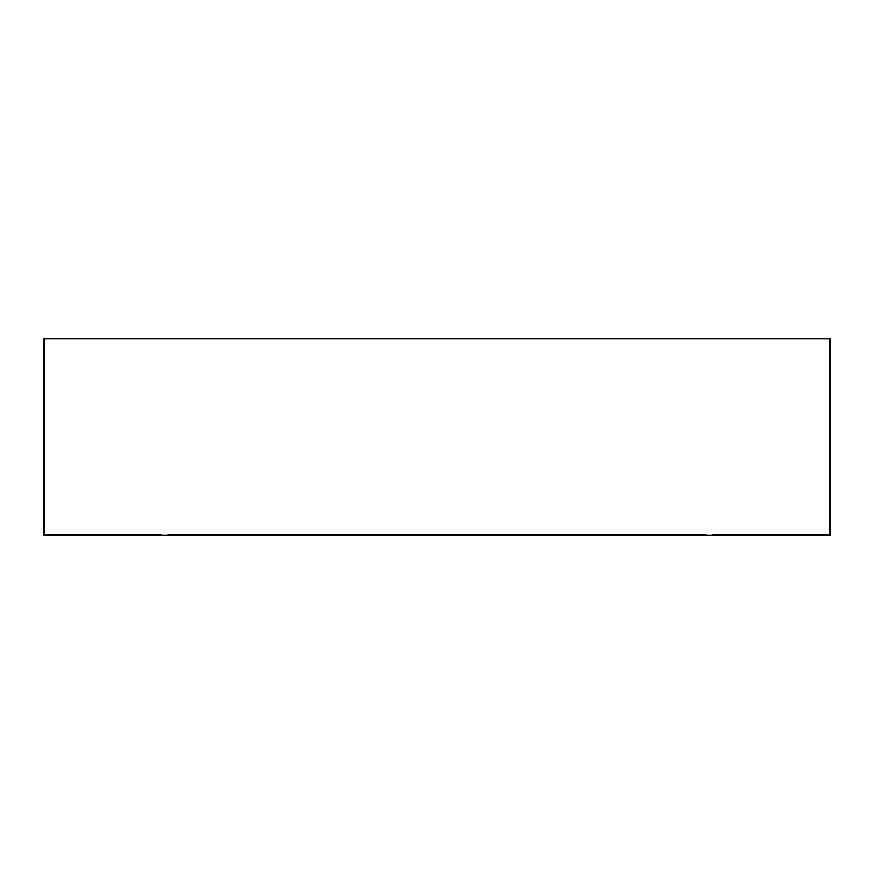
<?xml version="1.0" encoding="UTF-8"?>
<svg xmlns="http://www.w3.org/2000/svg" width="874" height="874" viewBox="0 0 874 874"><rect width="100%" height="100%" fill="white"/><g stroke="black" fill="none" stroke-linecap="round" stroke-linejoin="round"><path stroke-width="1.31" d="M44.093 339.068L44.093 535.325L43.7 534.932L161.297 534.932M829.907 339.068L829.907 535.325L830.3 534.932L712.703 534.932M706.017 534.932L167.983 534.932M830.3 338.675L43.7 338.675L43.7 535.325L830.3 535.325L830.3 338.675"/></g></svg>
